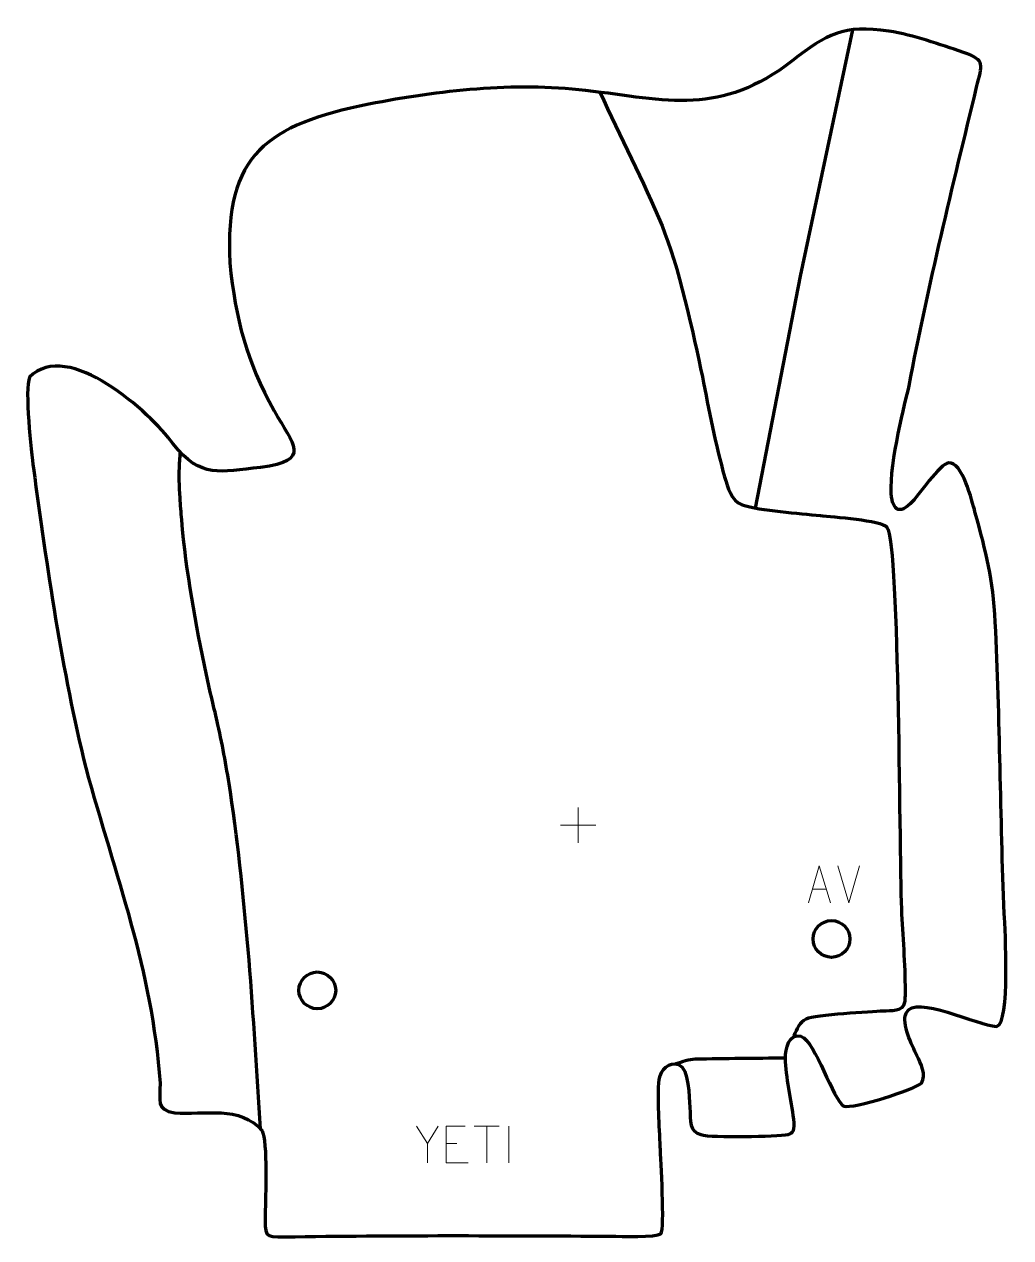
# Model space of a CAD drawing. Header units: millimetres. Extents: x -569 to 101, y 58 to 883.
import ezdxf

# ---------------------------------------------------------------- set-up
doc = ezdxf.new("R2010")
doc.units = ezdxf.units.MM
doc.header["$MEASUREMENT"] = 0
doc.layers.add('layer 1', color=7, linetype='Continuous', plot=False)
doc.layers.add('layer 2', color=7, linetype='Continuous')
doc.layers.add('layer 3', color=7, linetype='Continuous')

msp = doc.modelspace()

# ---------------------------------------------------------------- linework, layer by layer
at = {"layer": 'layer 1', "color": 250, "lineweight": 9}
for points in [[(-192.9001, 350.334), (-192.9001, 350.334), (-192.9001, 326.3561), (-192.9001, 326.3561)], [(-204.889, 338.345), (-204.889, 338.345), (-180.9111, 338.345), (-180.9111, 338.345)], [(-9.1995, 285.7338), (-9.1995, 285.7338), (-16.5213, 310.6874), (-16.5213, 310.6874)], [(-1.8776, 310.6874), (-1.8776, 310.6874), (-9.1994, 285.7338), (-9.1994, 285.7338)], [(-33.8364, 294.9905), (-33.8364, 294.9905), (-24.3407, 294.9905), (-24.3407, 294.9905)], [(-295.3211, 122.0209), (-295.3211, 122.0209), (-302.642, 133.9196), (-302.642, 133.9196)], [(-263.5499, 133.8771), (-263.5499, 133.8771), (-246.5627, 133.8771), (-246.5627, 133.8771)], [(-255.0561, 108.9471), (-255.0561, 108.9471), (-255.0561, 133.9006), (-255.0561, 133.9006)], [(-240.0563, 133.9109), (-240.0563, 133.9109), (-240.0563, 108.9368), (-240.0563, 108.9368)], [(-282.4892, 122.0209), (-282.4892, 122.0209), (-275.3211, 122.0209), (-275.3211, 122.0209)]]:
    msp.add_open_spline(points, degree=3, dxfattribs=at)
for points, knots in [([(-36.559, 285.7411), (-36.559, 285.7411), (-29.188, 310.6946), (-29.188, 310.6946), (-29.188, 310.6946), (-29.188, 310.6946), (-21.6181, 285.7411), (-21.6181, 285.7411)], [0, 0, 0, 0, 0.33333333, 0.33333333, 0.33333333, 0.33333333, 1, 1, 1, 1]), ([(-287.9987, 133.9196), (-287.9987, 133.9196), (-295.3211, 122.0209), (-295.3211, 122.0209), (-295.3211, 122.0209), (-295.3211, 122.0209), (-295.3204, 108.966), (-295.3204, 108.966)], [0, 0, 0, 0, 0.33333333, 0.33333333, 0.33333333, 0.33333333, 1, 1, 1, 1]), ([(-269.6153, 133.9006), (-269.6153, 133.9006), (-282.4892, 133.9006), (-282.4892, 133.9006), (-282.4892, 133.9006), (-282.4892, 133.9006), (-282.4892, 108.947), (-282.4892, 108.947), (-282.4892, 108.947), (-282.4892, 108.947), (-267.6234, 108.947), (-267.6234, 108.947)], [0, 0, 0, 0, 0.25, 0.25, 0.25, 0.25, 0.5, 0.5, 0.5, 0.5, 1, 1, 1, 1])]:
    msp.add_open_spline(points, degree=3, knots=knots, dxfattribs=at)
at = {"layer": 'layer 2', "color": 142, "lineweight": 200}
for centre in [(-20.8453, 261.1013), (-370.0947, 226.1762)]:
    msp.add_ellipse(centre, major_axis=(0, 12.5), ratio=1, dxfattribs=at)
at = {"layer": 'layer 2', "color": 142, "lineweight": 158}
for points, knots in [([(-72.4386, 553.9027), (-72.4386, 553.9027), (-41.9464, 711.4225), (-41.9464, 711.4225), (-41.9464, 711.4225), (-41.9464, 711.4225), (-6.4449, 878.9295), (-6.4449, 878.9295)], [0, 0, 0, 0, 0.33333333, 0.33333333, 0.33333333, 0.33333333, 1, 1, 1, 1]), ([(-178.206, 836.4458), (-164.1863, 806.3889), (-148.8017, 776.1121), (-135.9756, 745.6116), (-135.9756, 745.6116), (-125.1593, 719.8904), (-114.4379, 671.5913), (-108.5798, 643.0447), (-108.5798, 643.0447), (-104.18, 621.0073), (-99.653, 596.4584), (-93.4212, 575.0145), (-93.4212, 575.0145), (-91.3583, 567.9159), (-89.067, 559.2157), (-81.6397, 556.0232), (-81.6397, 556.0232), (-68.8374, 552.1527), (-42.8023, 550.2669), (-28.4022, 548.8161), (-28.4022, 548.8161), (-20.6108, 548.0311), (13.3161, 545.6019), (16.7604, 540.9165), (16.7604, 540.9165), (25.5791, 528.9206), (24.9381, 310.6384), (26.7813, 277.9293), (26.7813, 277.9293), (27.7797, 260.2119), (29.2828, 240.1465), (29.0739, 222.522), (29.0739, 222.522), (29.0565, 221.0509), (29.0458, 219.3876), (28.785, 217.9388), (28.785, 217.9388), (27.2416, 211.3041), (19.8232, 212.3437), (14.0731, 212.0818), (14.0731, 212.0818), (6.3502, 211.7301), (-32.1051, 209.4179), (-37.9586, 206.703), (-37.9586, 206.703), (-42.6661, 204.5197), (-44.4811, 199.8325), (-46.4771, 195.3859)], [0, 0, 0, 0, 0.07692308, 0.07692308, 0.07692308, 0.07692308, 0.15384615, 0.15384615, 0.15384615, 0.15384615, 0.23076923, 0.23076923, 0.23076923, 0.23076923, 0.30769231, 0.30769231, 0.30769231, 0.30769231, 0.38461538, 0.38461538, 0.38461538, 0.38461538, 0.46153846, 0.46153846, 0.46153846, 0.46153846, 0.53846154, 0.53846154, 0.53846154, 0.53846154, 0.61538462, 0.61538462, 0.61538462, 0.61538462, 0.69230769, 0.69230769, 0.69230769, 0.69230769, 0.76923077, 0.76923077, 0.76923077, 0.76923077, 0.84615385, 0.84615385, 0.84615385, 0.84615385, 1, 1, 1, 1]), ([(-408.7778, 132.0899), (-413.379, 208.6736), (-417.9139, 284.9365), (-429.1433, 360.9158), (-429.1433, 360.9158), (-431.4622, 376.3108), (-434.1906, 391.4916), (-437.5654, 406.6927), (-437.5654, 406.6927), (-440.1792, 417.9876), (-442.9415, 429.2207), (-445.3827, 440.5583), (-445.3827, 440.5583), (-452.737, 475.5796), (-459.0863, 510.1064), (-462.2036, 545.807), (-462.2036, 545.807), (-462.6053, 550.786), (-462.9639, 555.7659), (-463.3079, 560.7491), (-463.3079, 560.7491), (-463.8513, 568.753), (-463.9931, 576.3548), (-463.6092, 584.3721), (-463.6092, 584.3721), (-463.6092, 584.3721), (-463.5278, 585.8953), (-463.5278, 585.8953), (-463.5278, 585.8953), (-463.3875, 587.8706), (-463.2385, 589.8454), (-463.0977, 591.8209)], [0, 0, 0, 0, 0.11111111, 0.11111111, 0.11111111, 0.11111111, 0.22222222, 0.22222222, 0.22222222, 0.22222222, 0.33333333, 0.33333333, 0.33333333, 0.33333333, 0.44444444, 0.44444444, 0.44444444, 0.44444444, 0.55555556, 0.55555556, 0.55555556, 0.55555556, 0.66666667, 0.66666667, 0.66666667, 0.66666667, 0.77777778, 0.77777778, 0.77777778, 0.77777778, 1, 1, 1, 1]), ([(-52.1105, 180.1405), (-72.4507, 179.8714), (-93.0892, 179.8723), (-113.3783, 179.3737), (-113.3783, 179.3737), (-117.4448, 179.2738), (-122.5301, 177.4807), (-126.4888, 176.3058)], [0, 0, 0, 0, 0.33333333, 0.33333333, 0.33333333, 0.33333333, 1, 1, 1, 1])]:
    msp.add_open_spline(points, degree=3, knots=knots, dxfattribs=at)
at = {"layer": 'layer 3', "color": 242, "lineweight": 158}
msp.add_open_spline([(68.7152, 863.5416), (84.2424, 858.0302), (81.3886, 855.2421), (77.7122, 839.9762), (77.7122, 839.9762), (61.3826, 772.1042), (44.8925, 705.6288), (31.8424, 636.943), (31.8424, 636.943), (31.133, 633.2089), (19.9876, 591.3754), (19.6098, 568.1507), (19.6098, 568.1507), (19.397, 555.0645), (23.3701, 547.7959), (32.6709, 556.8017), (32.6709, 556.8017), (38.36, 562.3103), (52.6351, 583.9371), (58.6031, 584.6174), (58.6031, 584.6174), (68.0123, 585.6899), (74.6367, 558.5905), (76.5971, 551.3088), (76.5971, 551.3088), (84.3865, 522.7853), (88.7912, 506.4717), (90.3522, 476.4075), (90.3522, 476.4075), (93.7547, 410.8814), (93.6541, 344.2773), (96.4744, 278.1415), (96.4744, 278.1415), (96.9412, 268.0392), (100.8629, 203.6515), (91.2857, 201.695), (91.2857, 201.695), (78.1322, 202.111), (35.8354, 224.0791), (29.8132, 210.7609), (29.8132, 210.7609), (26.5077, 203.4507), (33.7998, 188.6615), (37.1529, 181.8266), (37.1529, 181.8266), (39.6436, 176.7496), (43.9956, 168.4876), (40.2065, 163.1947), (40.2065, 163.1947), (36.0901, 158.9074), (-6.5031, 145.3563), (-12.3814, 147.5053), (-12.3814, 147.5053), (-19.9594, 151.733), (-31.5428, 190.9713), (-41.5894, 195.0747), (-41.5894, 195.0747), (-49.9066, 197.4834), (-52.1582, 185.8739), (-52.1105, 180.1405), (-52.1105, 180.1405), (-51.8082, 167.3017), (-48.3227, 151.5834), (-46.4158, 138.6108), (-46.4158, 138.6108), (-45.5879, 131.3782), (-46.8735, 129.0422), (-50.3842, 128.3386), (-50.3842, 128.3386), (-57.9431, 126.8235), (-102.0214, 125.9109), (-109.5667, 128.1488), (-109.5667, 128.1488), (-117.6131, 130.5353), (-116.3795, 136.6305), (-117.1853, 146.8539), (-117.1853, 146.8539), (-117.6542, 153.5253), (-117.4951, 173.0216), (-124.6784, 175.7638), (-124.6784, 175.7638), (-130.8727, 178.1284), (-137.0837, 172.0992), (-137.8227, 165.6517), (-137.8227, 165.6517), (-139.3533, 152.297), (-137.6181, 133.6274), (-137.1761, 119.7743), (-137.1761, 119.7743), (-136.8886, 112.1407), (-133.8056, 63.6056), (-136.847, 60.8582), (-136.847, 60.8582), (-139.8969, 58.1031), (-164.4113, 59.1395), (-170.2468, 59.168), (-170.2468, 59.168), (-244.1751, 59.5298), (-318.2133, 59.8841), (-392.1284, 58.69), (-392.1284, 58.69), (-406.7834, 58.4533), (-405.382, 59.8307), (-405.4244, 74.5997), (-405.4244, 74.5997), (-405.3401, 84.9669), (-403.7272, 123.7726), (-407.6442, 130.7786), (-407.6442, 130.7786), (-422.0716, 148.419), (-447.5785, 141.4244), (-466.8461, 142.8895), (-466.8461, 142.8895), (-480.2464, 145.3787), (-476.5998, 151.0698), (-476.9093, 163.0179), (-476.9093, 163.0179), (-482.3438, 240.9843), (-507.2701, 303.491), (-527.3384, 377.358), (-527.3384, 377.358), (-543.7089, 443.3059), (-553.6473, 513.6439), (-562.912, 581.0226), (-562.912, 581.0226), (-564.2483, 591.8105), (-569.1058, 635.0365), (-565.5352, 642.743), (-565.5352, 642.743), (-539.693, 669.5673), (-482.9385, 618.6399), (-468.2578, 597.6628), (-468.2578, 597.6628), (-448.3379, 573.3073), (-436.9416, 578.8809), (-408.623, 581.4838), (-408.623, 581.4838), (-373.4273, 586.0096), (-386.5188, 597.4202), (-399.4621, 619.8719), (-399.4621, 619.8719), (-418.2333, 654.2062), (-425.5747, 681.7307), (-429.5246, 720.5157), (-429.5246, 720.5157), (-433.2396, 794.4415), (-403.9459, 814.2946), (-335.1356, 828.2832), (-335.1356, 828.2832), (-286.8468, 837.7582), (-236.9638, 843.26), (-187.8729, 837.6895), (-187.8729, 837.6895), (-131.8117, 830.7885), (-96.1949, 820.1025), (-47.5086, 857.8119), (-47.5086, 857.8119), (-24.1374, 875.9139), (-12.5643, 882.6168), (18.0838, 877.9108), (18.0838, 877.9108), (35.2219, 875.2793), (52.2756, 868.974), (68.7152, 863.5416)], degree=3, knots=[0, 0, 0, 0, 0.02380952, 0.02380952, 0.02380952, 0.02380952, 0.04761905, 0.04761905, 0.04761905, 0.04761905, 0.07142857, 0.07142857, 0.07142857, 0.07142857, 0.0952381, 0.0952381, 0.0952381, 0.0952381, 0.11904762, 0.11904762, 0.11904762, 0.11904762, 0.14285714, 0.14285714, 0.14285714, 0.14285714, 0.16666667, 0.16666667, 0.16666667, 0.16666667, 0.19047619, 0.19047619, 0.19047619, 0.19047619, 0.21428571, 0.21428571, 0.21428571, 0.21428571, 0.23809524, 0.23809524, 0.23809524, 0.23809524, 0.26190476, 0.26190476, 0.26190476, 0.26190476, 0.28571429, 0.28571429, 0.28571429, 0.28571429, 0.30952381, 0.30952381, 0.30952381, 0.30952381, 0.33333333, 0.33333333, 0.33333333, 0.33333333, 0.35714286, 0.35714286, 0.35714286, 0.35714286, 0.38095238, 0.38095238, 0.38095238, 0.38095238, 0.4047619, 0.4047619, 0.4047619, 0.4047619, 0.42857143, 0.42857143, 0.42857143, 0.42857143, 0.45238095, 0.45238095, 0.45238095, 0.45238095, 0.47619048, 0.47619048, 0.47619048, 0.47619048, 0.5, 0.5, 0.5, 0.5, 0.52380952, 0.52380952, 0.52380952, 0.52380952, 0.54761905, 0.54761905, 0.54761905, 0.54761905, 0.57142857, 0.57142857, 0.57142857, 0.57142857, 0.5952381, 0.5952381, 0.5952381, 0.5952381, 0.61904762, 0.61904762, 0.61904762, 0.61904762, 0.64285714, 0.64285714, 0.64285714, 0.64285714, 0.66666667, 0.66666667, 0.66666667, 0.66666667, 0.69047619, 0.69047619, 0.69047619, 0.69047619, 0.71428571, 0.71428571, 0.71428571, 0.71428571, 0.73809524, 0.73809524, 0.73809524, 0.73809524, 0.76190476, 0.76190476, 0.76190476, 0.76190476, 0.78571429, 0.78571429, 0.78571429, 0.78571429, 0.80952381, 0.80952381, 0.80952381, 0.80952381, 0.83333333, 0.83333333, 0.83333333, 0.83333333, 0.85714286, 0.85714286, 0.85714286, 0.85714286, 0.88095238, 0.88095238, 0.88095238, 0.88095238, 0.9047619, 0.9047619, 0.9047619, 0.9047619, 0.92857143, 0.92857143, 0.92857143, 0.92857143, 0.95238095, 0.95238095, 0.95238095, 0.95238095, 1, 1, 1, 1], dxfattribs=at)

doc.saveas('drawing.dxf')
